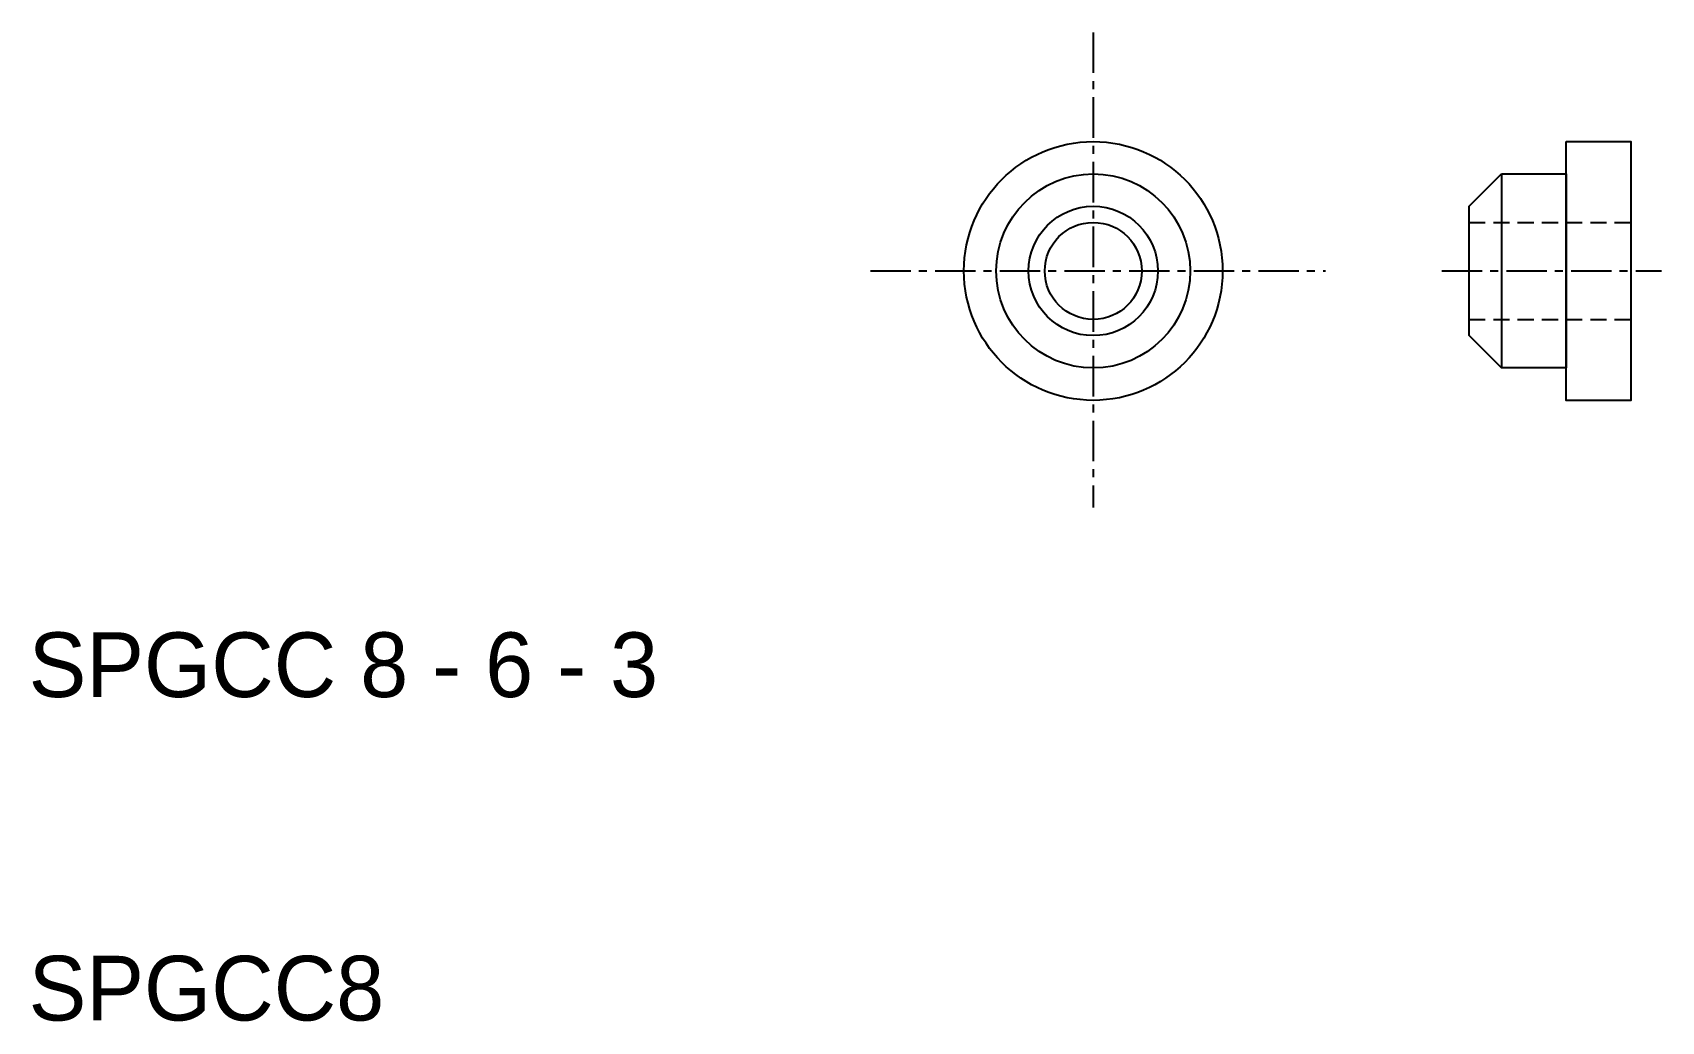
# Model space of a CAD drawing. Extents: x 10.1 to 60.5, y 10 to 40.5.
import ezdxf

# ---------------------------------------------------------------- set-up
doc = ezdxf.new("R2010")
doc.units = 0
doc.linetypes.add('CENTER', pattern=[2, 1.25, -0.25, 0.25, -0.25])
doc.linetypes.add('DASHED', pattern=[0.75, 0.5, -0.25])
doc.layers.get('0').update_dxf_attribs({"linetype": 'CONTINUOUS'})
doc.layers.add('CLIN', color=1, linetype='CONTINUOUS')

msp = doc.modelspace()

# ---------------------------------------------------------------- linework, layer by layer
at = {"color": 7, "linetype": 'CONTINUOUS'}
msp.add_line((55.551, 36.175), (55.551, 30.175), dxfattribs=at)
at = {"color": 3, "linetype": 'DASHED'}
for p, q in [((54.551, 34.675), (59.551, 34.675)), ((54.551, 31.675), (59.551, 31.675))]:
    msp.add_line(p, q, dxfattribs=at)
at = {"color": 7, "linetype": 'CONTINUOUS'}
for points in [[(57.551, 37.175), (59.551, 37.175), (59.551, 29.175), (57.551, 29.175)], [(55.551, 36.175), (57.551, 36.175), (57.551, 30.175), (55.551, 30.175), (54.551, 31.175), (54.551, 35.175)]]:
    msp.add_lwpolyline(points, close=True, dxfattribs=at)
for radius in [4, 3, 2, 1.5]:
    msp.add_circle((42.927, 33.175), radius, dxfattribs=at)
at = {"layer": 'CLIN', "color": 1, "linetype": 'CENTER'}
for p, q in [((42.927, 40.546), (42.927, 25.864)), ((36.034, 33.175), (50.113, 33.175)), ((53.704, 33.175), (60.499, 33.175))]:
    msp.add_line(p, q, dxfattribs=at)

# ---------------------------------------------------------------- texts
at = {"color": 7, "linetype": 'CONTINUOUS'}
for s, p in [('SPGCC 8 - 6 - 3', (10, 20)), ('SPGCC8', (10, 10))]:
    msp.add_text(s, height=2, dxfattribs=at).set_placement(p)

doc.saveas('drawing.dxf')
